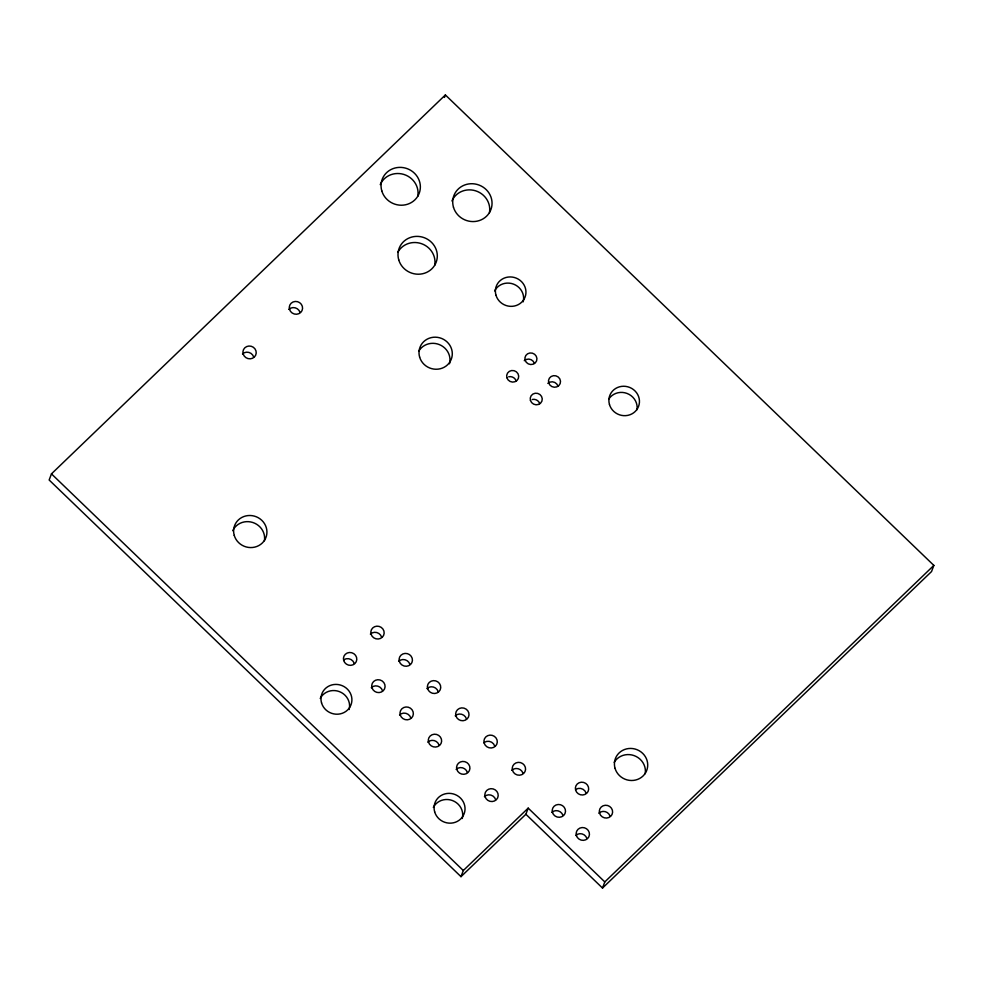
<?xml version="1.0" encoding="UTF-8"?>
<svg xmlns="http://www.w3.org/2000/svg" width="983" height="983" viewBox="0 0 983 983"><rect width="100%" height="100%" fill="white"/><g stroke="black" fill="none" stroke-linecap="round" stroke-linejoin="round"><path stroke-width="1.47" d="M602.505 888.054L931.54 571.553L933.85 565.409L445.385 94.946L51.46 473.867L49.15 479.999L460.99 876.664L525.88 814.256L528.19 808.124L604.803 881.911L602.505 888.054L525.88 814.256M444.463 97.403L445.385 94.946M460.99 876.664L463.3 870.533L528.19 808.124M604.803 881.911L933.85 565.409M51.46 473.867L463.3 870.533M380.237 184.607A19.783 18.8 20.6 0 1 403.89 174.446A19.783 18.8 20.6 0 1 417.775 196.317M547.838 383.407A6.07 5.775 20.6 0 1 557.975 386.172M232.738 530.673A16.76 15.937 20.6 0 1 252.717 522.465A16.76 15.937 20.6 0 1 264.415 540.761M614.203 762.353A16.76 15.937 20.6 0 1 634.219 755.644A16.76 15.937 20.6 0 1 645.204 773.695M418.783 351.103A16.76 15.937 20.6 0 1 439.462 344.64A16.76 15.937 20.6 0 1 449.501 363.771M320.212 698.471A15.568 14.806 20.6 0 1 339.43 691.627A15.568 14.806 20.6 0 1 349.137 709.542M433.331 807.424A15.568 14.806 20.6 0 1 452.549 800.58A15.568 14.806 20.6 0 1 462.268 818.495M242.482 353.954A6.709 6.377 20.6 0 1 253.675 357.013M288.83 309.375A6.709 6.377 20.6 0 1 300.024 312.434M575.792 789.435A6.709 6.377 20.6 0 1 586.126 793.183M551.758 812.413A6.709 6.377 20.6 0 1 562.952 815.472M451.91 200.962A19.783 18.8 20.6 0 1 475.563 190.8A19.783 18.8 20.6 0 1 489.448 212.66M397.796 252.324A19.783 18.8 20.6 0 1 421.535 243.686A19.783 18.8 20.6 0 1 434.707 265.312M508.702 376.796A6.07 5.775 20.6 0 1 516.161 381.023M532.27 399.491A6.07 5.775 20.6 0 1 539.728 403.718M524.271 360.7A6.07 5.775 20.6 0 1 534.408 363.477M608.919 398.877A15.372 14.61 20.6 0 1 627.129 393.47A15.372 14.61 20.6 0 1 636.996 409.69M494.621 290.907A15.372 14.61 20.6 0 1 513.593 284.148A15.372 14.61 20.6 0 1 523.189 301.842M343.878 659.728A6.734 6.402 20.6 0 1 354.249 663.5M371.279 687.67A6.734 6.402 20.6 0 1 382.522 690.742M399.565 714.911A6.734 6.402 20.6 0 1 410.808 717.971M427.851 742.14A6.734 6.402 20.6 0 1 439.082 745.212M456.124 769.382A6.734 6.402 20.6 0 1 467.367 772.454M484.41 796.623A6.734 6.402 20.6 0 1 495.653 799.695M370.37 634.109A6.734 6.402 20.6 0 1 381.613 637.168M398.656 661.338A6.734 6.402 20.6 0 1 409.899 664.41M426.929 688.579A6.734 6.402 20.6 0 1 438.172 691.651M455.215 715.821A6.734 6.402 20.6 0 1 466.458 718.892M484.361 742.362A6.734 6.402 20.6 0 1 494.732 746.122M511.774 770.291A6.734 6.402 20.6 0 1 523.017 773.363M598.868 813.187A6.709 6.377 20.6 0 1 610.062 816.246M575.694 835.476A6.709 6.377 20.6 0 1 586.9 838.536M234.249 535.416A16.76 15.937 20.6 0 0 262.252 543.058A16.76 15.937 20.6 0 0 254.327 516.112A16.76 15.937 20.6 0 0 234.249 535.416M615.051 768.35A16.76 15.937 20.6 0 0 643.042 775.992A16.76 15.937 20.6 0 0 635.116 749.046A16.76 15.937 20.6 0 0 615.051 768.35M419.63 357.099A16.76 15.937 20.6 0 0 447.621 364.742A16.76 15.937 20.6 0 0 439.696 337.796A16.76 15.937 20.6 0 0 419.63 357.099M321.552 702.919A15.568 14.806 20.6 0 0 347.564 710.021A15.568 14.806 20.6 0 0 340.192 684.979A15.568 14.806 20.6 0 0 321.552 702.919M434.67 811.872A15.568 14.806 20.6 0 0 460.683 818.974A15.568 14.806 20.6 0 0 453.323 793.932A15.568 14.806 20.6 0 0 434.67 811.872M243.17 353.978A6.709 6.377 20.6 0 0 254.364 357.038A6.709 6.377 20.6 0 0 251.193 346.262A6.709 6.377 20.6 0 0 243.17 353.978M289.518 309.399A6.709 6.377 20.6 0 0 300.712 312.459A6.709 6.377 20.6 0 0 297.542 301.683A6.709 6.377 20.6 0 0 289.518 309.399M575.62 790.148A6.709 6.377 20.6 0 0 586.814 793.207A6.709 6.377 20.6 0 0 583.644 782.431A6.709 6.377 20.6 0 0 575.62 790.148M552.446 812.437A6.709 6.377 20.6 0 0 563.64 815.497A6.709 6.377 20.6 0 0 560.47 804.721A6.709 6.377 20.6 0 0 552.446 812.437M453.47 207.229A19.783 18.8 20.6 0 0 486.511 216.26A19.783 18.8 20.6 0 0 477.16 184.448A19.783 18.8 20.6 0 0 453.47 207.229M381.797 190.886A19.783 18.8 20.6 0 0 414.838 199.905A19.783 18.8 20.6 0 0 405.488 168.105A19.783 18.8 20.6 0 0 381.797 190.886M398.742 259.881A19.783 18.8 20.6 0 0 431.77 268.912A19.783 18.8 20.6 0 0 422.42 237.1A19.783 18.8 20.6 0 0 398.742 259.881M506.872 377.693A6.07 5.775 20.6 0 0 517.009 380.47A6.07 5.775 20.6 0 0 514.134 370.702A6.07 5.775 20.6 0 0 506.872 377.693M530.439 400.4A6.07 5.775 20.6 0 0 540.576 403.165A6.07 5.775 20.6 0 0 537.701 393.409A6.07 5.775 20.6 0 0 530.439 400.4M548.686 382.842A6.07 5.775 20.6 0 0 558.823 385.619A6.07 5.775 20.6 0 0 555.948 375.85A6.07 5.775 20.6 0 0 548.686 382.842M525.119 360.147A6.07 5.775 20.6 0 0 535.256 362.911A6.07 5.775 20.6 0 0 532.381 353.155A6.07 5.775 20.6 0 0 525.119 360.147M609.472 404.529A15.372 14.61 20.6 0 0 635.153 411.545A15.372 14.61 20.6 0 0 627.891 386.823A15.372 14.61 20.6 0 0 609.472 404.529M495.973 295.207A15.372 14.61 20.6 0 0 521.654 302.223A15.372 14.61 20.6 0 0 514.379 277.501A15.372 14.61 20.6 0 0 495.973 295.207M343.681 660.478A6.734 6.402 20.6 0 0 354.924 663.55A6.734 6.402 20.6 0 0 351.742 652.724A6.734 6.402 20.6 0 0 343.681 660.478M371.967 687.719A6.734 6.402 20.6 0 0 383.21 690.791A6.734 6.402 20.6 0 0 380.028 679.966A6.734 6.402 20.6 0 0 371.967 687.719M400.253 714.96A6.734 6.402 20.6 0 0 411.484 718.032A6.734 6.402 20.6 0 0 408.301 707.207A6.734 6.402 20.6 0 0 400.253 714.96M428.527 742.19A6.734 6.402 20.6 0 0 439.77 745.261A6.734 6.402 20.6 0 0 436.587 734.448A6.734 6.402 20.6 0 0 428.527 742.19M456.812 769.431A6.734 6.402 20.6 0 0 468.055 772.503A6.734 6.402 20.6 0 0 464.873 761.678A6.734 6.402 20.6 0 0 456.812 769.431M485.086 796.672A6.734 6.402 20.6 0 0 496.329 799.744A6.734 6.402 20.6 0 0 493.147 788.919A6.734 6.402 20.6 0 0 485.086 796.672M371.058 634.158A6.734 6.402 20.6 0 0 382.301 637.217A6.734 6.402 20.6 0 0 379.119 626.404A6.734 6.402 20.6 0 0 371.058 634.158M399.331 661.387A6.734 6.402 20.6 0 0 410.575 664.459A6.734 6.402 20.6 0 0 407.392 653.646A6.734 6.402 20.6 0 0 399.331 661.387M427.617 688.628A6.734 6.402 20.6 0 0 438.86 691.7A6.734 6.402 20.6 0 0 435.678 680.875A6.734 6.402 20.6 0 0 427.617 688.628M455.903 715.87A6.734 6.402 20.6 0 0 467.134 718.942A6.734 6.402 20.6 0 0 463.951 708.116A6.734 6.402 20.6 0 0 455.903 715.87M484.177 743.111A6.734 6.402 20.6 0 0 495.42 746.183A6.734 6.402 20.6 0 0 492.237 735.358A6.734 6.402 20.6 0 0 484.177 743.111M512.462 770.34A6.734 6.402 20.6 0 0 523.706 773.412A6.734 6.402 20.6 0 0 520.523 762.599A6.734 6.402 20.6 0 0 512.462 770.34M599.556 813.211A6.709 6.377 20.6 0 0 610.75 816.271A6.709 6.377 20.6 0 0 607.58 805.495A6.709 6.377 20.6 0 0 599.556 813.211M576.382 835.501A6.709 6.377 20.6 0 0 587.588 838.56A6.709 6.377 20.6 0 0 584.418 827.784A6.709 6.377 20.6 0 0 576.382 835.501"/></g></svg>
